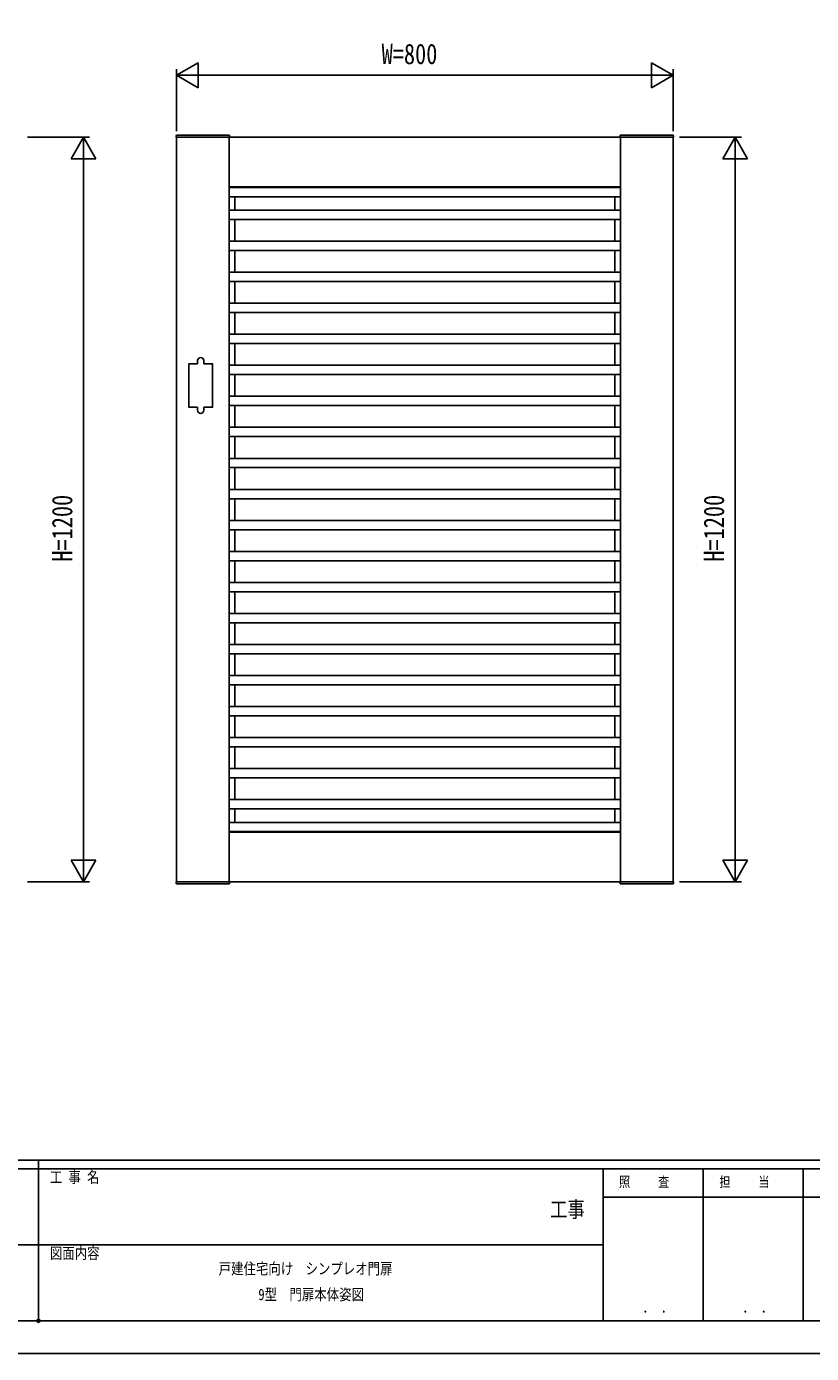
# Model space of a CAD drawing. Units: millimetres on the paper. Extents: x -297 to 297, y -210 to 210.
# Drawn here: x -4.9 to 121.5, y -210 to 3.9 of the extents above; entities that cross this region are included whole.
import ezdxf
from ezdxf.enums import TextEntityAlignment as Align

# ---------------------------------------------------------------- set-up
doc = ezdxf.new("R2010")
doc.units = ezdxf.units.MM
doc.header["$PDMODE"] = 32
doc.header["$PDSIZE"] = 0.5
for name, color, linetype in [('0-1_USER1', 3, 'Continuous'), ('0-2_YKK_A1', 4, 'Continuous'), ('0-3_YKK_D', 6, 'Continuous'), ('0-4_YKK_ZWAK', 7, 'Continuous')]:
    doc.layers.add(name, color=color, linetype=linetype)
doc.styles.add('ＭＳ ゴシック', font='')
doc.styles.get('ＭＳ ゴシック').set_extended_font_data('MS Gothic')

msp = doc.modelspace()

# ---------------------------------------------------------------- linework, layer by layer
at = {"layer": '0-2_YKK_A1'}
for p, q in [((19.209, -13.713), (19.196, -13.968)), ((19.196, -13.968), (27.796, -13.968)), ((19.309, -13.618), (27.682, -13.618)), ((27.746, -13.968), (27.746, -133.968)), ((27.782, -13.713), (27.796, -13.968)), ((90.709, -13.713), (90.696, -13.968)), ((99.296, -13.968), (90.696, -13.968)), ((90.746, -13.968), (90.746, -133.968)), ((99.182, -13.618), (90.809, -13.618)), ((99.282, -13.713), (99.296, -13.968)), ((27.746, -21.968), (90.746, -21.968)), ((27.746, -22.048), (90.746, -22.048)), ((28.626, -21.968), (28.626, -22.048)), ((89.866, -21.968), (89.866, -22.048)), ((27.746, -23.548), (90.746, -23.548)), ((28.626, -23.548), (28.626, -25.718)), ((89.866, -23.548), (89.866, -25.718)), ((27.746, -25.718), (90.746, -25.718)), ((27.746, -27.218), (90.746, -27.218)), ((28.626, -27.218), (28.626, -30.718)), ((89.866, -27.218), (89.866, -30.718)), ((27.746, -30.718), (90.746, -30.718)), ((27.746, -32.218), (90.746, -32.218)), ((28.626, -32.218), (28.626, -35.718)), ((89.866, -32.218), (89.866, -35.718)), ((27.746, -35.718), (90.746, -35.718)), ((27.746, -37.218), (90.746, -37.218)), ((28.626, -37.218), (28.626, -40.718)), ((89.866, -37.218), (89.866, -40.718)), ((27.746, -40.718), (90.746, -40.718)), ((27.746, -42.218), (90.746, -42.218)), ((28.626, -42.218), (28.626, -45.718)), ((89.866, -42.218), (89.866, -45.718)), ((27.746, -45.718), (90.746, -45.718)), ((27.746, -47.218), (90.746, -47.218)), ((28.626, -47.218), (28.626, -50.718)), ((89.866, -47.218), (89.866, -50.718)), ((22.646, -50.468), (22.646, -49.968)), ((23.646, -50.468), (23.646, -49.968)), ((27.746, -50.718), (90.746, -50.718)), ((27.746, -52.218), (90.746, -52.218)), ((28.626, -52.218), (28.626, -55.718)), ((89.866, -52.218), (89.866, -55.718)), ((22.646, -57.468), (22.646, -57.968)), ((23.646, -57.468), (23.646, -57.968)), ((27.746, -55.718), (90.746, -55.718)), ((27.746, -57.218), (90.746, -57.218)), ((28.626, -57.218), (28.626, -60.718)), ((89.866, -57.218), (89.866, -60.718)), ((27.746, -60.718), (90.746, -60.718)), ((27.746, -62.218), (90.746, -62.218)), ((28.626, -62.218), (28.626, -65.718)), ((89.866, -62.218), (89.866, -65.718)), ((27.746, -65.718), (90.746, -65.718)), ((27.746, -67.218), (90.746, -67.218)), ((28.626, -67.218), (28.626, -70.718)), ((89.866, -67.218), (89.866, -70.718)), ((27.746, -70.718), (90.746, -70.718)), ((27.746, -72.218), (90.746, -72.218)), ((28.626, -72.218), (28.626, -75.718)), ((89.866, -72.218), (89.866, -75.718)), ((27.746, -75.718), (90.746, -75.718)), ((27.746, -77.218), (90.746, -77.218)), ((28.626, -77.218), (28.626, -80.718)), ((89.866, -77.218), (89.866, -80.718)), ((27.746, -80.718), (90.746, -80.718)), ((27.746, -82.218), (90.746, -82.218)), ((28.626, -82.218), (28.626, -85.718)), ((89.866, -82.218), (89.866, -85.718)), ((27.746, -85.718), (90.746, -85.718)), ((27.746, -87.218), (90.746, -87.218)), ((28.626, -87.218), (28.626, -90.718)), ((89.866, -87.218), (89.866, -90.718)), ((27.746, -90.718), (90.746, -90.718)), ((27.746, -92.218), (90.746, -92.218)), ((28.626, -92.218), (28.626, -95.718)), ((89.866, -92.218), (89.866, -95.718)), ((27.746, -95.718), (90.746, -95.718)), ((27.746, -97.218), (90.746, -97.218)), ((28.626, -97.218), (28.626, -100.718)), ((89.866, -97.218), (89.866, -100.718)), ((27.746, -100.718), (90.746, -100.718)), ((27.746, -102.218), (90.746, -102.218)), ((28.626, -102.218), (28.626, -105.718)), ((89.866, -102.218), (89.866, -105.718)), ((27.746, -105.718), (90.746, -105.718)), ((27.746, -107.218), (90.746, -107.218)), ((28.626, -107.218), (28.626, -110.718)), ((89.866, -107.218), (89.866, -110.718)), ((27.746, -110.718), (90.746, -110.718)), ((27.746, -112.218), (90.746, -112.218)), ((28.626, -112.218), (28.626, -115.718)), ((89.866, -112.218), (89.866, -115.718)), ((27.746, -115.718), (90.746, -115.718)), ((27.746, -117.218), (90.746, -117.218)), ((28.626, -117.218), (28.626, -120.718)), ((89.866, -117.218), (89.866, -120.718)), ((27.746, -120.718), (90.746, -120.718)), ((27.746, -122.218), (90.746, -122.218)), ((28.626, -122.218), (28.626, -124.388)), ((89.866, -122.218), (89.866, -124.388)), ((27.746, -124.388), (90.746, -124.388)), ((27.746, -125.888), (90.746, -125.888)), ((27.746, -125.968), (90.746, -125.968)), ((28.626, -125.888), (28.626, -125.968)), ((89.866, -125.888), (89.866, -125.968)), ((19.196, -133.968), (27.796, -133.968)), ((19.209, -134.223), (19.196, -133.968)), ((19.309, -134.318), (27.682, -134.318)), ((27.782, -134.223), (27.796, -133.968)), ((99.296, -133.968), (90.696, -133.968)), ((90.709, -134.223), (90.696, -133.968)), ((99.182, -134.318), (90.809, -134.318)), ((99.282, -134.223), (99.296, -133.968))]:
    msp.add_line(p, q, dxfattribs=at)
msp.add_lwpolyline([(19.246, -13.968), (99.246, -13.968), (99.246, -133.968), (19.246, -133.968)], close=True, dxfattribs=at)
for points in [[(22.646, -50.468), (21.246, -50.468), (21.246, -57.468), (22.646, -57.468)], [(23.646, -57.468), (25.046, -57.468), (25.046, -50.468), (23.646, -50.468)]]:
    msp.add_lwpolyline(points, dxfattribs=at)
for centre, radius, start, end in [((19.309, -13.718), 0.1, 90, 177), ((27.682, -13.718), 0.1, 3, 90), ((90.809, -13.718), 0.1, 90, 177), ((99.182, -13.718), 0.1, 3, 90), ((23.146, -49.968), 0.5, 0, 180), ((23.146, -57.968), 0.5, 180, 0), ((19.309, -134.218), 0.1, 183, 270), ((27.682, -134.218), 0.1, 270, 357), ((90.809, -134.218), 0.1, 183, 270), ((99.182, -134.218), 0.1, 270, 357)]:
    msp.add_arc(centre, radius, start, end, dxfattribs=at)
at = {"layer": '0-3_YKK_D'}
for p, q in [((19.246, -3.968), (22.71, -1.968)), ((22.71, -5.968), (22.71, -1.968)), ((99.246, -3.968), (95.782, -1.968)), ((95.782, -1.968), (95.782, -5.968)), ((19.246, -12.968), (19.246, -2.968)), ((19.246, -3.968), (22.71, -5.968)), ((19.246, -3.968), (26.174, -3.968)), ((23.246, -3.968), (95.246, -3.968)), ((99.246, -3.968), (92.317, -3.968)), ((99.246, -3.968), (95.782, -5.968)), ((99.246, -12.968), (99.246, -2.968)), ((-4.754, -13.968), (5.246, -13.968)), ((4.246, -13.968), (2.246, -17.432)), ((4.246, -13.968), (6.246, -17.432)), ((4.246, -13.968), (4.246, -20.896)), ((100.246, -13.968), (110.246, -13.968)), ((109.246, -13.968), (107.246, -17.432)), ((109.246, -13.968), (111.246, -17.432)), ((109.246, -13.968), (109.246, -20.896)), ((2.246, -17.432), (6.246, -17.432)), ((4.246, -17.968), (4.246, -129.968)), ((107.246, -17.432), (111.246, -17.432)), ((109.246, -17.968), (109.246, -129.968)), ((4.246, -133.968), (4.246, -127.04)), ((109.246, -133.968), (109.246, -127.04)), ((4.246, -133.968), (2.246, -130.504)), ((6.246, -130.504), (2.246, -130.504)), ((4.246, -133.968), (6.246, -130.504)), ((109.246, -133.968), (107.246, -130.504)), ((111.246, -130.504), (107.246, -130.504)), ((109.246, -133.968), (111.246, -130.504)), ((-4.754, -133.968), (5.246, -133.968)), ((100.246, -133.968), (110.246, -133.968))]:
    msp.add_line(p, q, dxfattribs=at)
at = {"layer": '0-4_YKK_ZWAK'}
for p, q in [((270.001, -178.85), (-275.999, -178.85)), ((-2.999, -178.85), (-2.999, -204.75)), ((-2.999, -180.25), (-93.999, -180.25)), ((88.001, -180.25), (-2.999, -180.25)), ((104.101, -180.25), (104.101, -204.75)), ((120.201, -180.25), (120.201, -204.75)), ((136.301, -184.8), (88.001, -184.8)), ((-93.474, -192.5), (-2.999, -192.5)), ((-2.999, -192.5), (88.001, -192.5)), ((-93.999, -204.75), (-2.999, -204.75)), ((-2.999, -204.75), (88.001, -204.75)), ((88.001, -204.75), (136.301, -204.75))]:
    msp.add_line(p, q, dxfattribs=at)
msp.add_lwpolyline([(-297, -210), (297, -210), (297, 210), (-297, 210)], close=True, dxfattribs=at)
msp.add_lwpolyline([(136.301, -180.25), (88.001, -180.25), (88.001, -204.75)], dxfattribs=at)
msp.add_point((-2.999, -204.75), dxfattribs=at)

# ---------------------------------------------------------------- texts
at = {"layer": '0-1_USER1', "style": 'ＭＳ ゴシック', "width": 0.8}
for s, p in [('戸建住宅向け\u3000シンプレオ門扉', (26.035, -197.792)), ('9型\u3000門扉本体姿図', (32.435, -201.958))]:
    msp.add_text(s, height=1.833, dxfattribs=at).set_placement(p, align=Align.BOTTOM_LEFT)
at = {"layer": '0-3_YKK_D', "style": 'ＭＳ ゴシック', "width": 0.8}
msp.add_text('W=800', height=3.299, dxfattribs=at).set_placement((52.286, -3.168), align=Align.BOTTOM_LEFT)
for p in [(3.446, -82.368), (108.446, -82.368)]:
    msp.add_text('H=1200', height=3.299, rotation=90, dxfattribs=at).set_placement(p, align=Align.BOTTOM_LEFT)
at = {"layer": '0-4_YKK_ZWAK', "style": 'ＭＳ ゴシック', "width": 0.8}
for s, height, p in [('工 事 名', 1.833, (-1.161, -183.05)), ('照     査', 1.65, (90.531, -183.65)), ('担     当', 1.65, (106.691, -183.65)), ('工事', 2.566, (79.413, -188.823)), ('図面内容', 1.833, (-1.161, -195.3)), ('． ．', 1.814, (94.3, -204.005)), ('． ．', 1.814, (110.4, -204.005))]:
    msp.add_text(s, height=height, dxfattribs=at).set_placement(p, align=Align.BOTTOM_LEFT)

doc.saveas('drawing.dxf')
